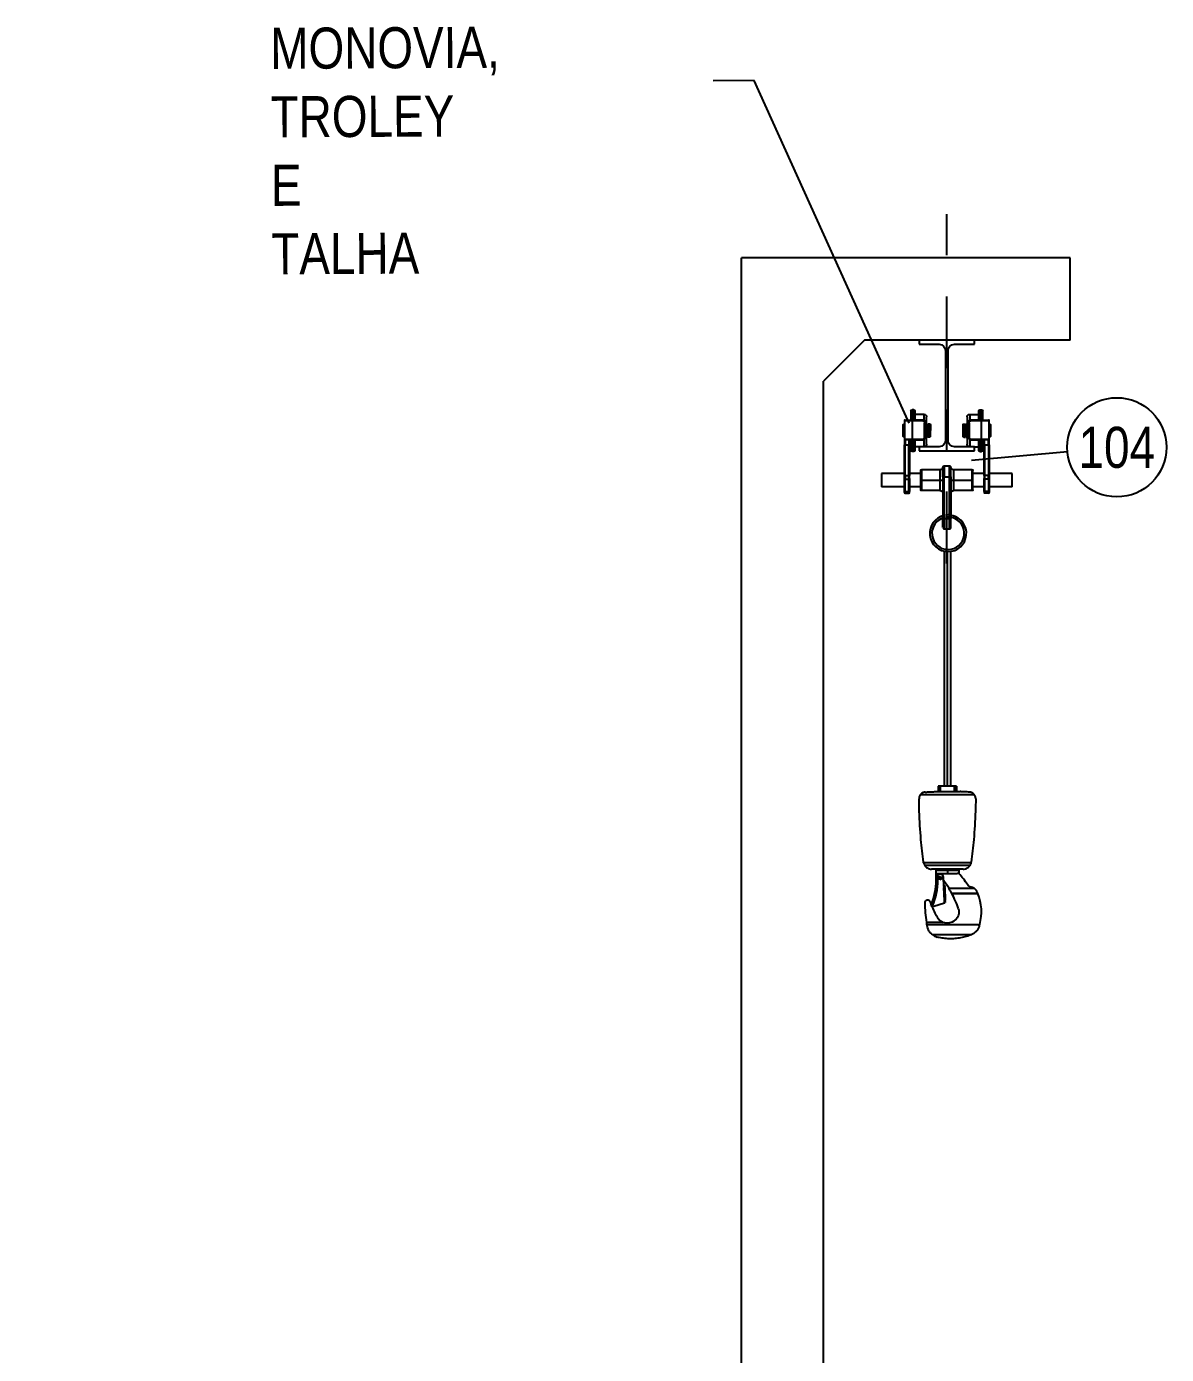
# Model space of a CAD drawing. Header units: feet. Extents: x 0 to 285115, y 0 to 9111421.
# Drawn here: x 285094.278 to 285097.052, y 9111361.059 to 9111364.291 of the extents above; entities that cross this region are included whole.
import ezdxf
from ezdxf import colors
from ezdxf.entities.mleader import LeaderData, LeaderLine
from ezdxf.enums import TextEntityAlignment as Align
from ezdxf.math import Vec2, Vec3

# ---------------------------------------------------------------- set-up
doc = ezdxf.new("R2010")
doc.units = ezdxf.units.FT
doc.header["$MEASUREMENT"] = 0
doc.linetypes.add('DASHDOT', pattern=[1, 0.5, -0.25, 0, -0.25])
for name, color, linetype in [('EIXO', 1, 'DASHDOT'), ('H-SA-TEXTO', 2, 'CONTINUOUS'), ('INDIC', 2, 'CONTINUOUS'), ('Left View-EGC-Monovias', 1, 'CONTINUOUS'), ('Left View-H-SA-EQUIP', 1, 'CONTINUOUS')]:
    doc.layers.add(name, color=color, linetype=linetype)
doc.styles.add('EGC_Arial_2.0mm', font='arial.ttf', dxfattribs={"width": 0.8, "height": 2})

# ---------------------------------------------------------------- blocks, each defined once
blk = doc.blocks.new('_None')
blk = doc.blocks.new('*U1245')
at = {"layer": 'Left View-EGC-Monovias', "color": 0, "linetype": 'ByBlock', "lineweight": -2}
for p, q in [((0, 66530.8, 864900), (0, 66665.8, 864900)), ((0, 66665.8, 864900), (0, 66665.8, 864889.8)), ((0, 66665.8, 864889.8), (0, 66616.6, 864889.8)), ((0, 66616.6, 864640.2), (0, 66665.8, 864640.2)), ((0, 66665.8, 864640.2), (0, 66665.8, 864630)), ((0, 66665.8, 864630), (0, 66530.8, 864630)), ((0, 66601.6, 864874.8), (0, 66601.6, 864655.2)), ((0, 66595, 864655.2), (0, 66595, 864874.8)), ((0, 66580, 864889.8), (0, 66530.8, 864889.8)), ((0, 66530.8, 864640.2), (0, 66580, 864640.2)), ((0, 66530.8, 864889.8), (0, 66530.8, 864900)), ((0, 66530.8, 864630), (0, 66530.8, 864640.2))]:
    blk.add_line(p, q, dxfattribs=at)
at = {"layer": 'Left View-EGC-Monovias', "color": 0, "linetype": 'ByBlock', "lineweight": -2, "extrusion": (1, 0, 0)}
for centre, start, end in [((66616.6, 864874.8), 90, 180), ((66616.6, 864655.2), 180, 270), ((66580, 864874.8), 0, 90), ((66580, 864655.2), 270, 0)]:
    blk.add_arc(centre, 15, start, end, dxfattribs=at)

msp = doc.modelspace()

# ---------------------------------------------------------------- linework, layer by layer
at = {"layer": 'EIXO', "ltscale": 0.35}
msp.add_line((285096.5176, 9111362.9845), (285096.5176, 9111363.8381), dxfattribs=at)
at = {"layer": 'INDIC', "color": 1, "linetype": 'Continuous'}
msp.add_line((285096.811, 9111363.2563), (285096.5775, 9111363.2354), dxfattribs=at)
msp.add_circle((285096.9313, 9111363.2671), 0.1207, dxfattribs=at)
at = {"layer": 'Left View-EGC-Monovias', "extrusion": (2.44929e-16, 1, 0)}
for p, q in [((285096.4303, 9111363.3561), (285096.4303, 9111363.3333)), ((285096.4329, 9111363.3587), (285096.4329, 9111363.3333)), ((285096.4373, 9111363.3587), (285096.4329, 9111363.3587)), ((285096.4373, 9111363.3333), (285096.4373, 9111363.3587)), ((285096.4398, 9111363.3561), (285096.4398, 9111363.3333)), ((285096.4621, 9111363.3474), (285096.4398, 9111363.3474)), ((285096.4621, 9111363.3324), (285096.4621, 9111363.3474)), ((285096.5732, 9111363.3474), (285096.5732, 9111363.3324)), ((285096.5732, 9111363.3474), (285096.5954, 9111363.3474)), ((285096.5954, 9111363.3333), (285096.5954, 9111363.3561)), ((285096.598, 9111363.3587), (285096.598, 9111363.3333)), ((285096.598, 9111363.3587), (285096.6024, 9111363.3587)), ((285096.6024, 9111363.3333), (285096.6024, 9111363.3587)), ((285096.6049, 9111363.3333), (285096.6049, 9111363.3561)), ((285096.4113, 9111363.3079), (285096.4113, 9111363.3212)), ((285096.4128, 9111363.3236), (285096.4128, 9111363.3079)), ((285096.4335, 9111363.3317), (285096.4144, 9111363.3317)), ((285096.4144, 9111363.3317), (285096.4144, 9111363.2872)), ((285096.416, 9111363.3333), (285096.4335, 9111363.3333)), ((285096.4589, 9111363.3333), (285096.4335, 9111363.3333)), ((285096.4335, 9111363.3333), (285096.4335, 9111363.3317)), ((285096.4589, 9111363.3317), (285096.4335, 9111363.3317)), ((285096.4335, 9111363.3317), (285096.4335, 9111363.2872)), ((285096.4589, 9111363.3317), (285096.4589, 9111363.3333)), ((285096.4652, 9111363.3269), (285096.4636, 9111363.3269)), ((285096.4636, 9111363.292), (285096.4636, 9111363.3269)), ((285096.4652, 9111363.3269), (285096.4652, 9111363.292)), ((285096.4684, 9111363.3079), (285096.4684, 9111363.341)), ((285096.4703, 9111363.3237), (285096.4684, 9111363.3237)), ((285096.4703, 9111363.3079), (285096.4703, 9111363.3237)), ((285096.4703, 9111363.3222), (285096.4723, 9111363.3222)), ((285096.4723, 9111363.3237), (285096.4723, 9111363.3079)), ((285096.4763, 9111363.3237), (285096.4723, 9111363.3237)), ((285096.4763, 9111363.3079), (285096.4763, 9111363.3237)), ((285096.4779, 9111363.3222), (285096.4779, 9111363.3079)), ((285096.5573, 9111363.3079), (285096.5573, 9111363.3222)), ((285096.5589, 9111363.3237), (285096.5589, 9111363.3079)), ((285096.5589, 9111363.3237), (285096.5629, 9111363.3237)), ((285096.5629, 9111363.3079), (285096.5629, 9111363.3237)), ((285096.5649, 9111363.3222), (285096.5629, 9111363.3222)), ((285096.5649, 9111363.3237), (285096.5649, 9111363.3079)), ((285096.5649, 9111363.3237), (285096.5668, 9111363.3237)), ((285096.5668, 9111363.341), (285096.5668, 9111363.3079)), ((285096.5716, 9111363.3269), (285096.57, 9111363.3269)), ((285096.57, 9111363.292), (285096.57, 9111363.3269)), ((285096.5716, 9111363.3269), (285096.5716, 9111363.292)), ((285096.5764, 9111363.3333), (285096.5764, 9111363.3317)), ((285096.6018, 9111363.3333), (285096.5764, 9111363.3333)), ((285096.6018, 9111363.3317), (285096.5764, 9111363.3317)), ((285096.6018, 9111363.3333), (285096.6192, 9111363.3333)), ((285096.6018, 9111363.3317), (285096.6018, 9111363.3333)), ((285096.6208, 9111363.3317), (285096.6018, 9111363.3317)), ((285096.6018, 9111363.2872), (285096.6018, 9111363.3317)), ((285096.6208, 9111363.2872), (285096.6208, 9111363.3317)), ((285096.6224, 9111363.3079), (285096.6224, 9111363.3236)), ((285096.624, 9111363.3212), (285096.624, 9111363.3079)), ((285096.4113, 9111363.2945), (285096.4113, 9111363.3079)), ((285096.4128, 9111363.3079), (285096.4113, 9111363.3079)), ((285096.4128, 9111363.3079), (285096.4128, 9111363.2922)), ((285096.4144, 9111363.3079), (285096.4128, 9111363.3079)), ((285096.4144, 9111363.2872), (285096.4335, 9111363.2872)), ((285096.4144, 9111363.2872), (285096.4144, 9111363.2729)), ((285096.4335, 9111363.2856), (285096.416, 9111363.2856)), ((285096.416, 9111363.2856), (285096.416, 9111363.2729)), ((285096.4255, 9111363.2856), (285096.4255, 9111363.2729)), ((285096.4271, 9111363.2856), (285096.4271, 9111363.2729)), ((285096.4303, 9111363.2856), (285096.4303, 9111363.2596)), ((285096.4329, 9111363.2856), (285096.4329, 9111363.2571)), ((285096.4335, 9111363.2872), (285096.4589, 9111363.2872)), ((285096.4335, 9111363.2872), (285096.4335, 9111363.2856)), ((285096.4335, 9111363.2856), (285096.4589, 9111363.2856)), ((285096.4373, 9111363.2571), (285096.4373, 9111363.2856)), ((285096.4398, 9111363.2856), (285096.4398, 9111363.2596)), ((285096.4589, 9111363.2856), (285096.4589, 9111363.2872)), ((285096.4621, 9111363.2684), (285096.4621, 9111363.2865)), ((285096.4636, 9111363.292), (285096.4652, 9111363.292)), ((285096.4652, 9111363.3079), (285096.4684, 9111363.3079)), ((285096.4703, 9111363.3079), (285096.4684, 9111363.3079)), ((285096.4684, 9111363.2747), (285096.4684, 9111363.3079)), ((285096.4703, 9111363.292), (285096.4684, 9111363.292)), ((285096.4703, 9111363.292), (285096.4703, 9111363.3079)), ((285096.4703, 9111363.3079), (285096.4723, 9111363.3079)), ((285096.4703, 9111363.2936), (285096.4723, 9111363.2936)), ((285096.4723, 9111363.3079), (285096.4723, 9111363.292)), ((285096.4763, 9111363.3079), (285096.4723, 9111363.3079)), ((285096.4763, 9111363.292), (285096.4723, 9111363.292)), ((285096.4763, 9111363.3079), (285096.4779, 9111363.3079)), ((285096.4763, 9111363.292), (285096.4763, 9111363.3079)), ((285096.4779, 9111363.2936), (285096.4779, 9111363.3079)), ((285096.5573, 9111363.2936), (285096.5573, 9111363.3079)), ((285096.5589, 9111363.3079), (285096.5573, 9111363.3079)), ((285096.5589, 9111363.3079), (285096.5589, 9111363.292)), ((285096.5629, 9111363.3079), (285096.5589, 9111363.3079)), ((285096.5589, 9111363.292), (285096.5629, 9111363.292)), ((285096.5629, 9111363.292), (285096.5629, 9111363.3079)), ((285096.5629, 9111363.3079), (285096.5649, 9111363.3079)), ((285096.5649, 9111363.2936), (285096.5629, 9111363.2936)), ((285096.5649, 9111363.3079), (285096.5649, 9111363.292)), ((285096.5668, 9111363.3079), (285096.5649, 9111363.3079)), ((285096.5649, 9111363.292), (285096.5668, 9111363.292)), ((285096.5668, 9111363.3079), (285096.57, 9111363.3079)), ((285096.5668, 9111363.3079), (285096.5668, 9111363.2747)), ((285096.57, 9111363.292), (285096.5716, 9111363.292)), ((285096.5732, 9111363.2865), (285096.5732, 9111363.2684)), ((285096.5764, 9111363.2872), (285096.5764, 9111363.2856)), ((285096.5764, 9111363.2872), (285096.6018, 9111363.2872)), ((285096.5764, 9111363.2856), (285096.6018, 9111363.2856)), ((285096.5954, 9111363.2596), (285096.5954, 9111363.2856)), ((285096.598, 9111363.2856), (285096.598, 9111363.2571)), ((285096.6018, 9111363.2872), (285096.6208, 9111363.2872)), ((285096.6018, 9111363.2856), (285096.6018, 9111363.2872)), ((285096.6192, 9111363.2856), (285096.6018, 9111363.2856)), ((285096.6024, 9111363.2571), (285096.6024, 9111363.2856)), ((285096.6049, 9111363.2596), (285096.6049, 9111363.2856)), ((285096.6081, 9111363.2729), (285096.6081, 9111363.2856)), ((285096.6097, 9111363.2729), (285096.6097, 9111363.2856)), ((285096.6192, 9111363.2729), (285096.6192, 9111363.2856)), ((285096.6224, 9111363.3079), (285096.6208, 9111363.3079)), ((285096.6208, 9111363.2729), (285096.6208, 9111363.2872)), ((285096.624, 9111363.3079), (285096.6224, 9111363.3079)), ((285096.6224, 9111363.2922), (285096.6224, 9111363.3079)), ((285096.624, 9111363.3079), (285096.624, 9111363.2945)), ((285096.4144, 9111363.1988), (285096.4144, 9111363.2729)), ((285096.416, 9111363.2729), (285096.4144, 9111363.2729)), ((285096.416, 9111363.1988), (285096.416, 9111363.2729)), ((285096.416, 9111363.2729), (285096.4255, 9111363.2729)), ((285096.4255, 9111363.1988), (285096.4255, 9111363.2729)), ((285096.4271, 9111363.2729), (285096.4255, 9111363.2729)), ((285096.4271, 9111363.2729), (285096.4271, 9111363.1988)), ((285096.4373, 9111363.2571), (285096.4329, 9111363.2571)), ((285096.4501, 9111363.2684), (285096.4398, 9111363.2684)), ((285096.5851, 9111363.2684), (285096.5954, 9111363.2684)), ((285096.598, 9111363.2571), (285096.6024, 9111363.2571)), ((285096.6097, 9111363.2729), (285096.6081, 9111363.2729)), ((285096.6081, 9111363.1988), (285096.6081, 9111363.2729)), ((285096.6097, 9111363.2729), (285096.6097, 9111363.1988)), ((285096.6097, 9111363.2729), (285096.6192, 9111363.2729)), ((285096.6208, 9111363.2729), (285096.6192, 9111363.2729)), ((285096.6192, 9111363.2729), (285096.6192, 9111363.1988)), ((285096.6208, 9111363.2729), (285096.6208, 9111363.1988)), ((285096.4557, 9111363.2126), (285096.4557, 9111363.1872)), ((285096.5017, 9111363.2126), (285096.4557, 9111363.2126)), ((285096.5017, 9111363.1872), (285096.5017, 9111363.2126)), ((285096.5081, 9111363.1956), (285096.5081, 9111363.2178)), ((285096.5113, 9111363.221), (285096.5113, 9111363.1956)), ((285096.524, 9111363.221), (285096.5113, 9111363.221)), ((285096.524, 9111363.1956), (285096.524, 9111363.221)), ((285096.5271, 9111363.1956), (285096.5271, 9111363.2178)), ((285096.5335, 9111363.2126), (285096.5335, 9111363.1872)), ((285096.5795, 9111363.2126), (285096.5335, 9111363.2126)), ((285096.5795, 9111363.1872), (285096.5795, 9111363.2126)), ((285096.3589, 9111363.2031), (285096.3589, 9111363.1713)), ((285096.4144, 9111363.2031), (285096.3589, 9111363.2031)), ((285096.4144, 9111363.191), (285096.4144, 9111363.1988)), ((285096.4144, 9111363.1988), (285096.416, 9111363.1988)), ((285096.4144, 9111363.1603), (285096.4144, 9111363.191)), ((285096.416, 9111363.1988), (285096.416, 9111363.1899)), ((285096.416, 9111363.1988), (285096.4255, 9111363.1988)), ((285096.416, 9111363.1592), (285096.416, 9111363.1899)), ((285096.416, 9111363.1899), (285096.4255, 9111363.1899)), ((285096.4255, 9111363.1899), (285096.4255, 9111363.1988)), ((285096.4255, 9111363.1988), (285096.4271, 9111363.1988)), ((285096.4255, 9111363.1592), (285096.4255, 9111363.1899)), ((285096.4541, 9111363.2031), (285096.4271, 9111363.2031)), ((285096.4271, 9111363.191), (285096.4271, 9111363.1988)), ((285096.4271, 9111363.191), (285096.4271, 9111363.1603)), ((285096.4541, 9111363.1872), (285096.4541, 9111363.211)), ((285096.4541, 9111363.1872), (285096.4557, 9111363.1872)), ((285096.4541, 9111363.1634), (285096.4541, 9111363.1872)), ((285096.4557, 9111363.1872), (285096.5017, 9111363.1872)), ((285096.4557, 9111363.1872), (285096.4557, 9111363.1618)), ((285096.5017, 9111363.1872), (285096.5081, 9111363.1872)), ((285096.5017, 9111363.1618), (285096.5017, 9111363.1872)), ((285096.5081, 9111363.1956), (285096.5081, 9111363.094)), ((285096.5113, 9111363.1956), (285096.5081, 9111363.1956)), ((285096.5113, 9111363.094), (285096.5113, 9111363.1956)), ((285096.5113, 9111363.1956), (285096.524, 9111363.1956)), ((285096.524, 9111363.094), (285096.524, 9111363.1956)), ((285096.5271, 9111363.1956), (285096.524, 9111363.1956)), ((285096.5271, 9111363.1956), (285096.5271, 9111363.094)), ((285096.5271, 9111363.1872), (285096.5335, 9111363.1872)), ((285096.5335, 9111363.1872), (285096.5335, 9111363.1618)), ((285096.5335, 9111363.1872), (285096.5795, 9111363.1872)), ((285096.5795, 9111363.1618), (285096.5795, 9111363.1872)), ((285096.5795, 9111363.1872), (285096.5811, 9111363.1872)), ((285096.5811, 9111363.1872), (285096.5811, 9111363.211)), ((285096.6081, 9111363.2031), (285096.5811, 9111363.2031)), ((285096.5811, 9111363.1634), (285096.5811, 9111363.1872)), ((285096.6081, 9111363.1988), (285096.6097, 9111363.1988)), ((285096.6081, 9111363.1988), (285096.6081, 9111363.191)), ((285096.6081, 9111363.1603), (285096.6081, 9111363.191)), ((285096.6097, 9111363.1988), (285096.6097, 9111363.1899)), ((285096.6192, 9111363.1988), (285096.6097, 9111363.1988)), ((285096.6097, 9111363.1899), (285096.6097, 9111363.1592)), ((285096.6192, 9111363.1899), (285096.6097, 9111363.1899)), ((285096.6192, 9111363.1988), (285096.6208, 9111363.1988)), ((285096.6192, 9111363.1899), (285096.6192, 9111363.1988)), ((285096.6192, 9111363.1899), (285096.6192, 9111363.1592)), ((285096.6764, 9111363.2031), (285096.6208, 9111363.2031)), ((285096.6208, 9111363.1988), (285096.6208, 9111363.191)), ((285096.6208, 9111363.191), (285096.6208, 9111363.1603)), ((285096.6764, 9111363.1713), (285096.6764, 9111363.2031)), ((285096.4144, 9111363.1713), (285096.3589, 9111363.1713)), ((285096.4144, 9111363.1571), (285096.4144, 9111363.1603)), ((285096.416, 9111363.1592), (285096.416, 9111363.1555)), ((285096.416, 9111363.1592), (285096.4255, 9111363.1592)), ((285096.416, 9111363.1555), (285096.4255, 9111363.1555)), ((285096.4255, 9111363.1555), (285096.4255, 9111363.1592)), ((285096.4541, 9111363.1713), (285096.4271, 9111363.1713)), ((285096.4271, 9111363.1571), (285096.4271, 9111363.1603)), ((285096.5017, 9111363.1618), (285096.4557, 9111363.1618)), ((285096.5795, 9111363.1618), (285096.5335, 9111363.1618)), ((285096.6081, 9111363.1713), (285096.5811, 9111363.1713)), ((285096.6081, 9111363.1603), (285096.6081, 9111363.1571)), ((285096.6097, 9111363.1592), (285096.6097, 9111363.1555)), ((285096.6192, 9111363.1592), (285096.6097, 9111363.1592)), ((285096.6192, 9111363.1555), (285096.6097, 9111363.1555)), ((285096.6192, 9111363.1555), (285096.6192, 9111363.1592)), ((285096.6764, 9111363.1713), (285096.6208, 9111363.1713)), ((285096.6208, 9111363.1603), (285096.6208, 9111363.1571)), ((285096.5081, 9111363.094), (285096.5113, 9111363.094)), ((285096.5081, 9111363.0718), (285096.5081, 9111363.094)), ((285096.5113, 9111363.094), (285096.5113, 9111363.0686)), ((285096.5113, 9111363.094), (285096.524, 9111363.094)), ((285096.524, 9111363.0686), (285096.524, 9111363.094)), ((285096.524, 9111363.094), (285096.5271, 9111363.094)), ((285096.5271, 9111363.0717), (285096.5271, 9111363.094)), ((285096.5113, 9111363.0686), (285096.524, 9111363.0686)), ((285096.5114, 9111363.0142), (285096.5114, 9111362.4427)), ((285096.5189, 9111362.4427), (285096.5189, 9111363.0133)), ((285096.5264, 9111363.0136), (285096.5264, 9111362.4427)), ((285096.4985, 9111362.4427), (285096.4964, 9111362.4427)), ((285096.4964, 9111362.4427), (285096.4964, 9111362.4291)), ((285096.4985, 9111362.4291), (285096.4985, 9111362.4427)), ((285096.502, 9111362.4427), (285096.4985, 9111362.4427)), ((285096.502, 9111362.4291), (285096.502, 9111362.4427)), ((285096.5359, 9111362.4427), (285096.502, 9111362.4427)), ((285096.5359, 9111362.4291), (285096.5359, 9111362.4427)), ((285096.5393, 9111362.4427), (285096.5359, 9111362.4427)), ((285096.5393, 9111362.4291), (285096.5393, 9111362.4427)), ((285096.5414, 9111362.4427), (285096.5393, 9111362.4427)), ((285096.5414, 9111362.4427), (285096.5414, 9111362.4291)), ((285096.5848, 9111362.4213), (285096.453, 9111362.4213)), ((285096.4879, 9111362.4291), (285096.55, 9111362.4291)), ((285096.5769, 9111362.2562), (285096.461, 9111362.2562)), ((285096.574, 9111362.2493), (285096.4639, 9111362.2493)), ((285096.5573, 9111362.2403), (285096.4805, 9111362.2403)), ((285096.4932, 9111362.2403), (285096.4909, 9111362.238)), ((285096.4909, 9111362.238), (285096.5189, 9111362.238)), ((285096.4909, 9111362.238), (285096.4909, 9111362.23)), ((285096.4909, 9111362.23), (285096.4909, 9111362.219)), ((285096.4924, 9111362.23), (285096.4909, 9111362.23)), ((285096.4917, 9111362.2135), (285096.4957, 9111362.2135)), ((285096.4924, 9111362.23), (285096.5189, 9111362.23)), ((285096.4961, 9111362.2267), (285096.4952, 9111362.2261)), ((285096.5009, 9111362.23), (285096.5009, 9111362.228)), ((285096.5009, 9111362.2147), (285096.5009, 9111362.2234)), ((285096.5106, 9111362.1998), (285096.5099, 9111362.2193)), ((285096.5189, 9111362.2403), (285096.5189, 9111362.238)), ((285096.5189, 9111362.238), (285096.5189, 9111362.23)), ((285096.5189, 9111362.238), (285096.5469, 9111362.238)), ((285096.5189, 9111362.23), (285096.5426, 9111362.23)), ((285096.5469, 9111362.23), (285096.5426, 9111362.23)), ((285096.5446, 9111362.2403), (285096.5469, 9111362.238)), ((285096.5469, 9111362.238), (285096.5469, 9111362.23)), ((285096.5103, 9111362.209), (285096.5129, 9111362.209)), ((285096.5106, 9111362.2004), (285096.5126, 9111362.2004)), ((285096.5106, 9111362.1985), (285096.5106, 9111362.1998)), ((285096.5106, 9111362.1998), (285096.5106, 9111362.1998)), ((285096.5126, 9111362.1986), (285096.5106, 9111362.1985)), ((285096.5106, 9111362.1985), (285096.5107, 9111362.1956)), ((285096.5107, 9111362.1956), (285096.5127, 9111362.1957)), ((285096.5118, 9111362.1641), (285096.5107, 9111362.1956)), ((285096.5126, 9111362.2004), (285096.5126, 9111362.1986)), ((285096.5127, 9111362.1957), (285096.5126, 9111362.1986)), ((285096.5127, 9111362.1957), (285096.5138, 9111362.1642)), ((285096.5227, 9111362.1939), (285096.5836, 9111362.1939)), ((285096.5297, 9111362.1816), (285096.5931, 9111362.1816)), ((285096.5933, 9111362.181), (285096.5299, 9111362.181)), ((285096.4806, 9111362.1517), (285096.4806, 9111362.1518)), ((285096.481, 9111362.1515), (285096.4806, 9111362.1517)), ((285096.4826, 9111362.1513), (285096.4862, 9111362.1505)), ((285096.4862, 9111362.1505), (285096.512, 9111362.1584)), ((285096.5118, 9111362.1641), (285096.5138, 9111362.1642)), ((285096.5119, 9111362.1612), (285096.5118, 9111362.1641)), ((285096.5119, 9111362.1612), (285096.5139, 9111362.1613)), ((285096.512, 9111362.1599), (285096.5119, 9111362.1612)), ((285096.512, 9111362.1599), (285096.512, 9111362.1599)), ((285096.512, 9111362.1599), (285096.512, 9111362.1584)), ((285096.514, 9111362.1594), (285096.512, 9111362.1594)), ((285096.5139, 9111362.1613), (285096.5138, 9111362.1642)), ((285096.5139, 9111362.1613), (285096.514, 9111362.1594)), ((285096.5087, 9111362.1109), (285096.4681, 9111362.1109)), ((285096.469, 9111362.106), (285096.5977, 9111362.106)), ((285096.5758, 9111362.0802), (285096.4835, 9111362.0802))]:
    msp.add_line(p, q, dxfattribs=at)
at = {"layer": 'Left View-EGC-Monovias', "extrusion": (2.22045e-16, -4.81482e-32, -1)}
for centre, radius, start, end in [((-285096.4329, 9111363.3561), 0.00254, 0, 90), ((-285096.4373, 9111363.3561), 0.00254, 90, 180), ((-285096.4621, 9111363.341), 0.00635, 90, 180), ((-285096.5732, 9111363.341), 0.00635, 0, 90), ((-285096.598, 9111363.3561), 0.00254, 0, 90), ((-285096.6024, 9111363.3561), 0.00254, 90, 180), ((-285096.4138, 9111363.3212), 0.00254, 0, 67.9757), ((-285096.4119, 9111363.3259), 0.00254, 180, 247.9757), ((-285096.4589, 9111363.3269), 0.00476, 90, 180), ((-285096.4763, 9111363.3222), 0.00159, 90, 180), ((-285096.5589, 9111363.3222), 0.00159, 0, 90), ((-285096.5764, 9111363.3269), 0.00476, 0, 90), ((-285096.6234, 9111363.3259), 0.00254, 292.0243, 0), ((-285096.6214, 9111363.3212), 0.00254, 112.0243, 180), ((-285096.4138, 9111363.2945), 0.00254, 292.0243, 0), ((-285096.4119, 9111363.2898), 0.00254, 112.0243, 180), ((-285096.4763, 9111363.2936), 0.00159, 180, 270), ((-285096.5589, 9111363.2936), 0.00159, 270, 0), ((-285096.6234, 9111363.2898), 0.00254, 0, 67.9757), ((-285096.6214, 9111363.2945), 0.00254, 180, 247.9757), ((-285096.4329, 9111363.2596), 0.00254, 270, 0), ((-285096.4373, 9111363.2596), 0.00254, 180, 270), ((-285096.4621, 9111363.2747), 0.00635, 180, 270), ((-285096.5732, 9111363.2747), 0.00635, 270, 0), ((-285096.598, 9111363.2596), 0.00254, 270, 0), ((-285096.6024, 9111363.2596), 0.00254, 180, 270), ((-285096.4557, 9111363.211), 0.00159, 0, 90), ((-285096.5017, 9111363.219), 0.00635, 187.1902, 270), ((-285096.5335, 9111363.219), 0.00635, 270, 352.8097), ((-285096.5795, 9111363.211), 0.00159, 90, 180), ((-285096.4557, 9111363.1634), 0.00159, 270, 0), ((-285096.5017, 9111363.1555), 0.00635, 90, 168.4631), ((-285096.5335, 9111363.1555), 0.00635, 11.5369, 90), ((-285096.5795, 9111363.1634), 0.00159, 180, 270), ((-285096.2888, 9111362.0537), 0.2727, 144.2504, 149.0485), ((-285096.5806, 9111362.2115), 0.0152, 283.5358, 325.7355), ((-285096.7657, 9111362.2695), 0.3081, 338.126, 339.2969), ((-285096.7657, 9111362.2695), 0.3081, 331.6618, 337.4819), ((-285096.5189, 9111362.1371), 0.0281, 166.3139, 291.3386)]:
    msp.add_arc(centre, radius, start, end, dxfattribs=at)
at = {"layer": 'Left View-EGC-Monovias'}
for centre, radius, start, end in [((285096.416, 9111363.3317), 0.00159, 90, 180), ((285096.4589, 9111363.3269), 0.00635, 0, 90), ((285096.5764, 9111363.3269), 0.00635, 90, 180), ((285096.6192, 9111363.3317), 0.00159, 0, 90), ((285096.416, 9111363.2872), 0.00159, 180, 270), ((285096.4589, 9111363.292), 0.00476, 270, 0), ((285096.4589, 9111363.292), 0.00635, 270, 0), ((285096.5764, 9111363.292), 0.00635, 180, 270), ((285096.5764, 9111363.292), 0.00476, 180, 270), ((285096.6192, 9111363.2872), 0.00159, 270, 0), ((285096.5113, 9111363.2178), 0.00318, 90, 180), ((285096.524, 9111363.2178), 0.00318, 0, 90), ((285096.416, 9111363.1571), 0.00159, 180, 270), ((285096.4255, 9111363.1571), 0.00159, 270, 0), ((285096.6097, 9111363.1571), 0.00159, 180, 270), ((285096.6192, 9111363.1571), 0.00159, 270, 0), ((285096.5207, 9111363.0579), 0.0446, 102.3254, 77.6746), ((285096.5207, 9111363.0579), 0.0394, 103.9951, 76.0049), ((285096.5207, 9111363.0579), 0.0446, 81.8185, 98.1815), ((285096.5207, 9111363.0579), 0.0394, 80.7219, 99.2781), ((285096.5113, 9111363.0717), 0.00317, 182.5702, 270), ((285096.524, 9111363.0717), 0.00317, 270, 0), ((285096.3417, 9111362.2135), 0.15, 336.9464, 0), ((285096.3417, 9111362.2135), 0.154, 336.1919, 0), ((285096.5009, 9111362.219), 0.01, 180, 202.5889), ((285096.3417, 9111362.2135), 0.15, 0, 3.8965), ((285096.3417, 9111362.2135), 0.154, 0, 4.6883), ((285096.5009, 9111362.219), 0.009, 1.9995, 121.9966), ((285096.5009, 9111362.219), 0.00436, 90, 270), ((285096.5009, 9111362.219), 0.00436, 270, 90), ((285096.343, 9111362.0497), 0.2722, 34.2645, 41.4904), ((285096.2888, 9111362.0537), 0.2727, 19.2855, 27.8453), ((285096.5718, 9111362.1753), 0.022, 57.6386, 76.4641), ((285096.4849, 9111362.137), 0.117, 22.0903, 22.3676), ((285096.4849, 9111362.137), 0.117, 344.6348, 22.0903), ((285096.4709, 9111362.158), 0.007, 21.5256, 180.0141), ((285096.734, 9111362.158), 0.2701, 180.0022, 190.0483), ((285096.3417, 9111362.2135), 0.15, 335.9001, 336.9464), ((285096.5189, 9111362.1371), 0.0281, 209.4566, 248.6614)]:
    msp.add_arc(centre, radius, start, end, dxfattribs=at)
for centre, major_axis, ratio, start_param, end_param in [((285096.416, 9111363.191), (0.00159, 0), 0.707107, 3.141593, 4.712389), ((285096.4255, 9111363.191), (0.00159, 0), 0.707107, 4.712389, 6.283185), ((285096.6097, 9111363.191), (0.00159, 0), 0.707107, 3.141593, 4.712389), ((285096.6192, 9111363.191), (0.00159, 0), 0.707107, 4.712389, 6.283185), ((285096.4663, 9111362.4119), (-0.0163, -0.0001), 0.989603, -0.00392, 0.003924), ((285096.7343, 9111362.158), (0.2704, 0), 0.999366, 3.316859, 3.335257), ((285096.5264, 9111362.2059), (-0.1233, 0.0556), 0.995933, 2.366778, 2.373463)]:
    msp.add_ellipse(centre, major_axis=major_axis, ratio=ratio, start_param=start_param, end_param=end_param, dxfattribs=at)
at = {"layer": 'Left View-EGC-Monovias', "extrusion": (2.22045e-16, -5.43852e-32, -1)}
for centre, start_param, end_param in [((285096.416, 9111363.1603), 4.712389, 6.283185), ((285096.4255, 9111363.1603), 3.141593, 4.712389), ((285096.6097, 9111363.1603), 4.712389, 6.283185), ((285096.6192, 9111363.1603), 3.141593, 4.712389)]:
    msp.add_ellipse(centre, major_axis=(-0.00159, 0), ratio=0.707107, start_param=start_param, end_param=end_param, dxfattribs=at)
at = {"layer": 'Left View-EGC-Monovias', "extrusion": (2.22045e-16, -3.69779e-32, -1)}
msp.add_ellipse((285096.4805, 9111362.2603), major_axis=(-0.0041, 0.0196), ratio=0.999878, start_param=4.712146, end_param=4.788674, dxfattribs=at)
at = {"layer": 'Left View-EGC-Monovias', "extrusion": (2.22045e-16, -5.54668e-32, -1)}
msp.add_ellipse((285096.5573, 9111362.2603), major_axis=(0.0041, 0.0196), ratio=0.999878, start_param=1.494511, end_param=1.57104, dxfattribs=at)
at = {"layer": 'Left View-EGC-Monovias'}
for points, knots in [([(285096.508, 9111363.2182), (285096.5081, 9111363.2185), (285096.5082, 9111363.2189), (285096.5085, 9111363.2195), (285096.5087, 9111363.2198), (285096.5092, 9111363.2203), (285096.5095, 9111363.2205), (285096.5101, 9111363.2208), (285096.5104, 9111363.2209), (285096.5109, 9111363.2209), (285096.5111, 9111363.221), (285096.5112, 9111363.221)], [0, 0, 0, 0, 1.029012, 1.029012, 2.061167, 2.061167, 3.093208, 3.093208, 4.125254, 4.125254, 4.570112, 4.570112, 4.570112, 4.570112]), ([(285096.508, 9111363.2182), (285096.508, 9111363.2182), (285096.5081, 9111363.2182), (285096.5081, 9111363.2181), (285096.5081, 9111363.2181), (285096.5081, 9111363.2181), (285096.5081, 9111363.2181), (285096.5081, 9111363.218), (285096.5081, 9111363.218), (285096.5081, 9111363.2179), (285096.5081, 9111363.2179), (285096.5081, 9111363.2178), (285096.5081, 9111363.2178)], [0.5, 0.5, 0.5, 0.5, 0.625, 0.625, 0.625, 0.75, 0.75, 0.75, 0.875, 0.875, 0.875, 1, 1, 1, 1]), ([(285096.5113, 9111363.221), (285096.5113, 9111363.221), (285096.5113, 9111363.221), (285096.5113, 9111363.221), (285096.5113, 9111363.221), (285096.5112, 9111363.221), (285096.5112, 9111363.221), (285096.5112, 9111363.221), (285096.5112, 9111363.221), (285096.5112, 9111363.221), (285096.5112, 9111363.221), (285096.5112, 9111363.221), (285096.5112, 9111363.221)], [0, 0, 0, 0, 0.002154782, 0.002154782, 0.002154782, 0.004309565, 0.004309565, 0.004309565, 0.006464347, 0.006464347, 0.006464347, 0.00861913, 0.00861913, 0.00861913, 0.00861913]), ([(285096.524, 9111363.221), (285096.524, 9111363.221), (285096.524, 9111363.221), (285096.524, 9111363.221), (285096.524, 9111363.221), (285096.524, 9111363.221), (285096.524, 9111363.221), (285096.524, 9111363.221), (285096.524, 9111363.221), (285096.524, 9111363.221), (285096.524, 9111363.221), (285096.524, 9111363.221), (285096.524, 9111363.221)], [0.008619129, 0.008619129, 0.008619129, 0.008619129, 0.010773912, 0.010773912, 0.010773912, 0.012928694, 0.012928694, 0.012928694, 0.015083476, 0.015083476, 0.015083476, 0.017238259, 0.017238259, 0.017238259, 0.017238259]), ([(285096.524, 9111363.221), (285096.5243, 9111363.221), (285096.5245, 9111363.2209), (285096.5251, 9111363.2208), (285096.5254, 9111363.2207), (285096.5265, 9111363.22), (285096.5271, 9111363.2191), (285096.5272, 9111363.2182)], [0, 0, 0, 0, 0.707425, 0.707425, 1.719874, 1.719874, 4.486988, 4.486988, 4.486988, 4.486988]), ([(285096.5271, 9111363.2178), (285096.5271, 9111363.2178), (285096.5272, 9111363.2179), (285096.5272, 9111363.2179), (285096.5272, 9111363.218), (285096.5272, 9111363.218), (285096.5272, 9111363.2181), (285096.5272, 9111363.2181), (285096.5272, 9111363.2181), (285096.5272, 9111363.2181), (285096.5272, 9111363.2182), (285096.5272, 9111363.2182), (285096.5272, 9111363.2182)], [0, 0, 0, 0, 0.125, 0.125, 0.125, 0.25, 0.25, 0.25, 0.375, 0.375, 0.375, 0.5, 0.5, 0.5, 0.5]), ([(285096.5081, 9111363.156), (285096.5081, 9111363.1561), (285096.5081, 9111363.1562), (285096.5081, 9111363.1563), (285096.5081, 9111363.1564), (285096.508, 9111363.1565), (285096.508, 9111363.1566), (285096.508, 9111363.1566), (285096.508, 9111363.1567), (285096.508, 9111363.1567), (285096.508, 9111363.1567), (285096.508, 9111363.1567), (285096.508, 9111363.1567), (285096.508, 9111363.1567), (285096.508, 9111363.1567), (285096.508, 9111363.1567), (285096.508, 9111363.1567), (285096.508, 9111363.1567), (285096.508, 9111363.1567)], [0, 0, 0, 0, 0.125, 0.125, 0.125, 0.25, 0.25, 0.25, 0.375, 0.375, 0.375, 0.4375, 0.4375, 0.4375, 0.46875, 0.46875, 0.46875, 0.4999539, 0.4999539, 0.4999539, 0.4999539]), ([(285096.5081, 9111363.156), (285096.5081, 9111363.1563), (285096.5081, 9111363.1564), (285096.508, 9111363.1565), (285096.508, 9111363.1566), (285096.508, 9111363.1566), (285096.508, 9111363.1566), (285096.508, 9111363.1566), (285096.508, 9111363.1566), (285096.508, 9111363.1566), (285096.508, 9111363.1566), (285096.508, 9111363.1566), (285096.508, 9111363.1566), (285096.508, 9111363.1566)], [0, 0, 0, 0, 3.637722, 3.637722, 4.705262, 4.705262, 5.236723, 5.236723, 5.501059, 5.501059, 5.63251, 5.63251, 5.650701, 5.650701, 5.650701, 5.650701]), ([(285096.5273, 9111363.1567), (285096.5273, 9111363.1567), (285096.5273, 9111363.1567), (285096.5273, 9111363.1567), (285096.5273, 9111363.1567), (285096.5273, 9111363.1567), (285096.5273, 9111363.1567), (285096.5272, 9111363.1567), (285096.5272, 9111363.1566), (285096.5272, 9111363.1566), (285096.5272, 9111363.1565), (285096.5272, 9111363.1564), (285096.5272, 9111363.1563), (285096.5272, 9111363.1563), (285096.5272, 9111363.1562), (285096.5272, 9111363.1562), (285096.5272, 9111363.1561), (285096.5271, 9111363.1561), (285096.5271, 9111363.156)], [0.4999539, 0.4999539, 0.4999539, 0.4999539, 0.5, 0.5, 0.5, 0.625, 0.625, 0.625, 0.75, 0.75, 0.75, 0.875, 0.875, 0.875, 0.9375, 0.9375, 0.9375, 1, 1, 1, 1]), ([(285096.5272, 9111363.1566), (285096.5272, 9111363.1566), (285096.5272, 9111363.1566), (285096.5272, 9111363.1566), (285096.5272, 9111363.1566), (285096.5272, 9111363.1566), (285096.5272, 9111363.1566), (285096.5272, 9111363.1565), (285096.5272, 9111363.1565), (285096.5272, 9111363.1563), (285096.5271, 9111363.1561), (285096.5271, 9111363.156)], [2.116601, 2.116601, 2.116601, 2.116601, 2.154508, 2.154508, 2.429863, 2.429863, 3.255987, 3.255987, 5.736493, 5.736493, 7.769118, 7.769118, 7.769118, 7.769118]), ([(285096.5272, 9111363.1566), (285096.5272, 9111363.1566), (285096.5272, 9111363.1566), (285096.5272, 9111363.1565), (285096.5272, 9111363.1565), (285096.5272, 9111363.1563), (285096.5271, 9111363.1562), (285096.5271, 9111363.156)], [0.593687, 0.593687, 0.593687, 0.593687, 1.200821, 1.200821, 3.25947, 3.25947, 5.930465, 5.930465, 5.930465, 5.930465]), ([(285096.5273, 9111363.1567), (285096.5273, 9111363.1567), (285096.5273, 9111363.1567), (285096.5272, 9111363.1566), (285096.5272, 9111363.1566), (285096.5272, 9111363.1566), (285096.5272, 9111363.1566), (285096.5272, 9111363.1566), (285096.5272, 9111363.1566), (285096.5272, 9111363.1566), (285096.5272, 9111363.1566), (285096.5272, 9111363.1566)], [0, 0, 0, 0, 0.1270836, 0.1270836, 0.150894, 0.150894, 0.1598343, 0.1598343, 0.1661906, 0.1661906, 0.16734, 0.16734, 0.16734, 0.16734]), ([(285096.453, 9111362.4213), (285096.4529, 9111362.4212), (285096.4528, 9111362.421), (285096.4521, 9111362.42), (285096.4516, 9111362.419), (285096.4508, 9111362.4171), (285096.4504, 9111362.416), (285096.45, 9111362.414), (285096.4499, 9111362.4129), (285096.4499, 9111362.4119)], [-7.2617652, -7.2617652, -7.2617652, -7.2617652, -7.2089235, -7.2089235, -6.9048854, -6.9048854, -6.6008472, -6.6008472, -6.2968091, -6.2968091, -6.2968091, -6.2968091]), ([(285096.4607, 9111362.2577), (285096.4583, 9111362.2756), (285096.4563, 9111362.2938), (285096.4527, 9111362.3349), (285096.4513, 9111362.358), (285096.4502, 9111362.3914), (285096.45, 9111362.4016), (285096.4499, 9111362.4118)], [-70.04933, -70.04933, -70.04933, -70.04933, -64.676622, -64.676622, -58.064096, -58.064096, -55.162428, -55.162428, -55.162428, -55.162428]), ([(285096.4649, 9111362.4279), (285096.4642, 9111362.4278), (285096.4635, 9111362.4277), (285096.4618, 9111362.4274), (285096.4608, 9111362.4271), (285096.4589, 9111362.4263), (285096.458, 9111362.4258), (285096.4563, 9111362.4247), (285096.4554, 9111362.424), (285096.4541, 9111362.4227), (285096.4535, 9111362.422), (285096.453, 9111362.4213)], [-7.684318, -7.684318, -7.684318, -7.684318, -7.47178, -7.47178, -7.148973, -7.148973, -6.826166, -6.826166, -6.50336, -6.50336, -6.247553, -6.247553, -6.247553, -6.247553]), ([(285096.4649, 9111362.4279), (285096.4687, 9111362.4281), (285096.4728, 9111362.4284), (285096.4824, 9111362.4289), (285096.4857, 9111362.429), (285096.4874, 9111362.4291), (285096.4876, 9111362.4291), (285096.4878, 9111362.4291), (285096.4878, 9111362.4291), (285096.4878, 9111362.4291), (285096.4879, 9111362.4291), (285096.4879, 9111362.4291), (285096.4879, 9111362.4291), (285096.4879, 9111362.4291)], [-3.599431, -3.599431, -3.599431, -3.599431, -2.428384, -2.428384, -0.622467, -0.622467, -0.257052, -0.257052, -0.107444, -0.107444, -0.048869, -0.048869, 0, 0, 0, 0]), ([(285096.573, 9111362.4279), (285096.5691, 9111362.4281), (285096.565, 9111362.4284), (285096.5554, 9111362.4289), (285096.5521, 9111362.429), (285096.5505, 9111362.4291), (285096.5503, 9111362.4291), (285096.5501, 9111362.4291), (285096.55, 9111362.4291), (285096.55, 9111362.4291), (285096.55, 9111362.4291), (285096.55, 9111362.4291), (285096.55, 9111362.4291), (285096.55, 9111362.4291)], [0, 0, 0, 0, 0.1778527, 0.1778527, 0.452013, 0.452013, 0.5074314, 0.5074314, 0.5301194, 0.5301194, 0.5390041, 0.5390041, 0.5464192, 0.5464192, 0.5464192, 0.5464192]), ([(285096.5848, 9111362.4213), (285096.5843, 9111362.422), (285096.5837, 9111362.4227), (285096.5824, 9111362.424), (285096.5816, 9111362.4247), (285096.5798, 9111362.4258), (285096.5789, 9111362.4263), (285096.577, 9111362.4271), (285096.576, 9111362.4274), (285096.5744, 9111362.4277), (285096.5737, 9111362.4278), (285096.573, 9111362.4279)], [-6.027015, -6.027015, -6.027015, -6.027015, -5.771209, -5.771209, -5.448402, -5.448402, -5.125596, -5.125596, -4.802789, -4.802789, -4.590252, -4.590252, -4.590252, -4.590252]), ([(285096.5879, 9111362.4118), (285096.5878, 9111362.4016), (285096.5876, 9111362.3914), (285096.5865, 9111362.358), (285096.5851, 9111362.3349), (285096.5815, 9111362.2938), (285096.5795, 9111362.2756), (285096.5771, 9111362.2577)], [-51.660392, -51.660392, -51.660392, -51.660392, -48.758724, -48.758724, -42.146198, -42.146198, -36.77349, -36.77349, -36.77349, -36.77349]), ([(285096.5879, 9111362.4118), (285096.5879, 9111362.4118), (285096.5879, 9111362.4119), (285096.5879, 9111362.4129), (285096.5878, 9111362.414), (285096.5874, 9111362.416), (285096.5871, 9111362.4171), (285096.5863, 9111362.419), (285096.5858, 9111362.42), (285096.5851, 9111362.421), (285096.5849, 9111362.4212), (285096.5848, 9111362.4213)], [-3.384323, -3.384323, -3.384323, -3.384323, -3.3715603, -3.3715603, -3.0682063, -3.0682063, -2.7648523, -2.7648523, -2.4614983, -2.4614983, -2.4067019, -2.4067019, -2.4067019, -2.4067019]), ([(285096.461, 9111362.2562), (285096.4612, 9111362.255), (285096.4616, 9111362.2538), (285096.4626, 9111362.2514), (285096.4632, 9111362.2503), (285096.4639, 9111362.2493)], [-0.7550659, -0.7550659, -0.7550659, -0.7550659, -0.3775325, -0.3775325, 0, 0, 0, 0]), ([(285096.4639, 9111362.2493), (285096.4646, 9111362.2481), (285096.4656, 9111362.247), (285096.4677, 9111362.2449), (285096.4688, 9111362.2441), (285096.4715, 9111362.2424), (285096.4733, 9111362.2416), (285096.477, 9111362.2406), (285096.4788, 9111362.2403), (285096.4805, 9111362.2403)], [-7.011053, -7.011053, -7.011053, -7.011053, -6.592787, -6.592787, -6.168554, -6.168554, -5.548215, -5.548215, -4.927877, -4.927877, -4.927877, -4.927877]), ([(285096.5573, 9111362.2403), (285096.559, 9111362.2403), (285096.5609, 9111362.2406), (285096.5645, 9111362.2416), (285096.5663, 9111362.2424), (285096.569, 9111362.2441), (285096.5701, 9111362.2449), (285096.5722, 9111362.247), (285096.5732, 9111362.2481), (285096.574, 9111362.2493)], [-2.083176, -2.083176, -2.083176, -2.083176, -1.462838, -1.462838, -0.842499, -0.842499, -0.418266, -0.418266, 0, 0, 0, 0]), ([(285096.574, 9111362.2493), (285096.574, 9111362.2494), (285096.5741, 9111362.2494), (285096.5741, 9111362.2495), (285096.5742, 9111362.2496), (285096.5742, 9111362.2497), (285096.5743, 9111362.2497), (285096.5743, 9111362.2498), (285096.5743, 9111362.2499), (285096.5744, 9111362.25), (285096.5744, 9111362.25), (285096.5745, 9111362.2501), (285096.5745, 9111362.2502), (285096.5746, 9111362.2503), (285096.5746, 9111362.2504), (285096.5747, 9111362.2504), (285096.5747, 9111362.2505), (285096.5748, 9111362.2506), (285096.5748, 9111362.2507), (285096.5748, 9111362.2507), (285096.5749, 9111362.2508), (285096.5749, 9111362.2509), (285096.5751, 9111362.2512), (285096.5752, 9111362.2515), (285096.5754, 9111362.2517), (285096.5755, 9111362.252), (285096.5756, 9111362.2523), (285096.5757, 9111362.2526), (285096.5759, 9111362.2529), (285096.576, 9111362.2532), (285096.5761, 9111362.2535), (285096.5762, 9111362.2538), (285096.5763, 9111362.2541), (285096.5764, 9111362.2544), (285096.5764, 9111362.2544), (285096.5764, 9111362.2545), (285096.5764, 9111362.2545), (285096.5764, 9111362.2545), (285096.5765, 9111362.2546), (285096.5765, 9111362.2546), (285096.5765, 9111362.2547), (285096.5765, 9111362.2547), (285096.5765, 9111362.2548), (285096.5765, 9111362.2548), (285096.5765, 9111362.2549), (285096.5765, 9111362.2549), (285096.5766, 9111362.255), (285096.5766, 9111362.255), (285096.5766, 9111362.2551), (285096.5766, 9111362.2551), (285096.5766, 9111362.2552), (285096.5766, 9111362.2552), (285096.5766, 9111362.2553), (285096.5766, 9111362.2553), (285096.5767, 9111362.2553), (285096.5767, 9111362.2554), (285096.5767, 9111362.2554), (285096.5767, 9111362.2555), (285096.5767, 9111362.2555), (285096.5767, 9111362.2556), (285096.5767, 9111362.2556), (285096.5767, 9111362.2557), (285096.5768, 9111362.2557), (285096.5768, 9111362.2558), (285096.5768, 9111362.2558), (285096.5768, 9111362.2559), (285096.5768, 9111362.2559), (285096.5768, 9111362.256), (285096.5768, 9111362.256), (285096.5768, 9111362.2561), (285096.5768, 9111362.2561), (285096.5768, 9111362.2561), (285096.5769, 9111362.2562)], [0, 0, 0, 0, 0.035807, 0.035807, 0.035807, 0.071598, 0.071598, 0.071598, 0.10738, 0.10738, 0.10738, 0.143157, 0.143157, 0.143157, 0.178939, 0.178939, 0.178939, 0.214729, 0.214729, 0.214729, 0.250537, 0.250537, 0.250537, 0.374918, 0.374918, 0.374918, 0.499299, 0.499299, 0.499299, 0.623911, 0.623911, 0.623911, 0.748523, 0.748523, 0.748523, 0.767879, 0.767879, 0.767879, 0.787229, 0.787229, 0.787229, 0.806574, 0.806574, 0.806574, 0.825916, 0.825916, 0.825916, 0.845255, 0.845255, 0.845255, 0.864593, 0.864593, 0.864593, 0.88393, 0.88393, 0.88393, 0.903268, 0.903268, 0.903268, 0.922607, 0.922607, 0.922607, 0.941949, 0.941949, 0.941949, 0.961294, 0.961294, 0.961294, 0.980644, 0.980644, 0.980644, 1, 1, 1, 1]), ([(285096.4952, 9111362.2261), (285096.4947, 9111362.2258), (285096.4942, 9111362.2255), (285096.4933, 9111362.2249), (285096.4929, 9111362.2246), (285096.4922, 9111362.2242), (285096.4919, 9111362.224), (285096.4916, 9111362.2238), (285096.4915, 9111362.2238), (285096.4914, 9111362.2237), (285096.4913, 9111362.2237), (285096.4913, 9111362.2237)], [-0.6692983, -0.6692983, -0.6692983, -0.6692983, -0.5050249, -0.5050249, -0.3357242, -0.3357242, -0.1745464, -0.1745464, -0.0842041, -0.0842041, -0.000001, -0.000001, -0.000001, -0.000001]), ([(285096.5297, 9111362.1816), (285096.5286, 9111362.1836), (285096.5274, 9111362.1858), (285096.525, 9111362.1899), (285096.5239, 9111362.192), (285096.5227, 9111362.1939)], [-7.412253, -7.412253, -7.412253, -7.412253, -6.709861, -6.709861, -6.031161, -6.031161, -6.031161, -6.031161]), ([(285096.592, 9111362.1842), (285096.5916, 9111362.185), (285096.5912, 9111362.1859), (285096.59, 9111362.1879), (285096.5891, 9111362.189), (285096.5872, 9111362.1911), (285096.5861, 9111362.1921), (285096.5845, 9111362.1934), (285096.5841, 9111362.1936), (285096.5836, 9111362.1939)], [-2.44649, -2.44649, -2.44649, -2.44649, -2.177004, -2.177004, -1.781734, -1.781734, -1.336301, -1.336301, -1.193109, -1.193109, -1.193109, -1.193109]), ([(285096.4786, 9111362.1522), (285096.4786, 9111362.1522), (285096.4786, 9111362.1522), (285096.4787, 9111362.1522), (285096.4788, 9111362.1522), (285096.479, 9111362.1521), (285096.4791, 9111362.1521), (285096.4794, 9111362.152), (285096.4796, 9111362.152), (285096.4799, 9111362.1519), (285096.4802, 9111362.1519), (285096.4806, 9111362.1518), (285096.4808, 9111362.1517), (285096.4813, 9111362.1516), (285096.4815, 9111362.1515), (285096.4821, 9111362.1514), (285096.4823, 9111362.1514), (285096.4826, 9111362.1513)], [-1.1954976, -1.1954976, -1.1954976, -1.1954976, -1.1218886, -1.1218886, -1.0482795, -1.0482795, -0.9739561, -0.9739561, -0.8996327, -0.8996327, -0.8244636, -0.8244636, -0.7492945, -0.7492945, -0.6734606, -0.6734606, -0.5976267, -0.5976267, -0.5976267, -0.5976267]), ([(285096.4835, 9111362.0802), (285096.4819, 9111362.0813), (285096.4805, 9111362.0825), (285096.4777, 9111362.0853), (285096.4763, 9111362.087), (285096.4738, 9111362.0907), (285096.4728, 9111362.0927), (285096.4713, 9111362.0962), (285096.4708, 9111362.0977), (285096.4704, 9111362.0993)], [-4.305143, -4.305143, -4.305143, -4.305143, -3.760263, -3.760263, -3.117357, -3.117357, -2.474451, -2.474451, -2.025327, -2.025327, -2.025327, -2.025327]), ([(285096.5965, 9111362.1019), (285096.5962, 9111362.101), (285096.5959, 9111362.1), (285096.5946, 9111362.097), (285096.5935, 9111362.095), (285096.5911, 9111362.0913), (285096.5896, 9111362.0896), (285096.5866, 9111362.0866), (285096.5849, 9111362.0852), (285096.5812, 9111362.0827), (285096.5792, 9111362.0816), (285096.5769, 9111362.0806), (285096.5768, 9111362.0806), (285096.5766, 9111362.0805)], [-19.312618, -19.312618, -19.312618, -19.312618, -19.028791, -19.028791, -18.386662, -18.386662, -17.744533, -17.744533, -17.102487, -17.102487, -16.460442, -16.460442, -16.408371, -16.408371, -16.408371, -16.408371]), ([(285096.4835, 9111362.0802), (285096.4849, 9111362.0792), (285096.4863, 9111362.0783), (285096.4898, 9111362.0765), (285096.4918, 9111362.0757), (285096.4939, 9111362.0751)], [-18.230902, -18.230902, -18.230902, -18.230902, -17.691044, -17.691044, -17.020868, -17.020868, -17.020868, -17.020868]), ([(285096.5758, 9111362.0802), (285096.5734, 9111362.0792), (285096.5709, 9111362.0784), (285096.5639, 9111362.0761), (285096.5593, 9111362.0749), (285096.5523, 9111362.0734), (285096.55, 9111362.073), (285096.5453, 9111362.0723), (285096.543, 9111362.072), (285096.5384, 9111362.0715), (285096.5361, 9111362.0713), (285096.5315, 9111362.0711), (285096.5292, 9111362.071), (285096.5246, 9111362.071), (285096.5223, 9111362.0711), (285096.5178, 9111362.0713), (285096.5155, 9111362.0715), (285096.5108, 9111362.072), (285096.5085, 9111362.0723), (285096.5039, 9111362.073), (285096.5015, 9111362.0734), (285096.4974, 9111362.0743), (285096.4956, 9111362.0747), (285096.4939, 9111362.0751)], [-11.803832, -11.803832, -11.803832, -11.803832, -11.050438, -11.050438, -9.675689, -9.675689, -8.988314, -8.988314, -8.30094, -8.30094, -7.613565, -7.613565, -6.926191, -6.926191, -6.238816, -6.238816, -5.551442, -5.551442, -4.864067, -4.864067, -4.176693, -4.176693, -3.652714, -3.652714, -3.652714, -3.652714])]:
    msp.add_open_spline(points, degree=3, knots=knots, dxfattribs=at)
for points in [[(285096.5299, 9111362.181), (285096.5298, 9111362.1812), (285096.5298, 9111362.1814), (285096.5297, 9111362.1816)], [(285096.5931, 9111362.1816), (285096.5928, 9111362.1824), (285096.5924, 9111362.1833), (285096.592, 9111362.1842)], [(285096.4704, 9111362.0993), (285096.4699, 9111362.1015), (285096.4694, 9111362.1038), (285096.469, 9111362.106)], [(285096.5965, 9111362.1019), (285096.5969, 9111362.1033), (285096.5974, 9111362.1046), (285096.5977, 9111362.106)]]:
    msp.add_open_spline(points, degree=3, dxfattribs=at)
at = {"layer": 'Left View-H-SA-EQUIP', "linetype": 'ByBlock', "lineweight": -2}
for p, q in [((285096.0176, 9111357.7093), (285096.0176, 9111363.7282)), ((285096.8176, 9111363.7282), (285096.0176, 9111363.7282)), ((285096.8176, 9111363.5282), (285096.8176, 9111363.7282)), ((285096.3176, 9111363.5282), (285096.2176, 9111363.4282)), ((285096.8176, 9111363.5282), (285096.3176, 9111363.5282)), ((285096.2176, 9111357.7093), (285096.2176, 9111363.4282))]:
    msp.add_line(p, q, dxfattribs=at)

# ---------------------------------------------------------------- texts
at = {"layer": 'INDIC', "color": 2, "style": 'EGC_Arial_2.0mm', "width": 0.8}
msp.add_text('104', height=0.1, dxfattribs=at).set_placement((285096.9313, 9111363.2671), align=Align.MIDDLE_CENTER)

# ---------------------------------------------------------------- next in the draw order: leaders
at = {"layer": 'H-SA-TEXTO'}
ml = msp.add_multileader_mtext('Standard', dxfattribs=at)
ml.set_content('MONOVIA, TROLEY\\PE TALHA ', color=2, style='EGC_Arial_2.0mm')
ml.set_leader_properties(color=1, linetype='ByLayer', lineweight=-1)
ml.set_arrow_properties(name='NONE')
ml.build(insert=Vec2(0, 0))
ml.multileader.update_dxf_attribs({"text_left_attachment_type": 2, "text_right_attachment_type": 2, "dogleg_length": 1.9819, "arrow_head_size": 0.075, "scale": 0.05})
ctx = ml.context
ctx.base_point, ctx.scale, ctx.char_height, ctx.arrow_head_size, ctx.landing_gap_size, ctx.plane_origin, ctx.plane_x_axis, ctx.plane_y_axis = Vec3(285094.8213, 9111364.1536), 0.05, 0.1, 0.075, 0.05, Vec3(285129.4801, 9111363.6755), Vec3(0.999987, 0.005007), Vec3(-0.005007, 0.999987)
ctx.left_attachment, ctx.right_attachment = 2, 2
notes = []
notes.append((ctx, [(1, (1, 1, 0), (285096.0483, 9111364.1598), (-0.999987, -0.005007), 0.0991, [(0, [(285096.426, 9111363.3258)], 0, [])])]))
ctx.mtext.insert, ctx.mtext.text_direction, ctx.mtext.rotation, ctx.mtext.width, ctx.mtext.defined_height, ctx.mtext.flow_direction = Vec3(285094.8706, 9111364.2881), Vec3(0.999987, 0.005007), 0.005007, 1.044263, 0.308, 5
ctx.mtext.has_bg_fill, ctx.mtext.bg_color, ctx.mtext.bg_scale_factor, ctx.mtext.bg_transparency, ctx.mtext.use_window_bg_color = 1, -1073741824, 1, 0, 1
ml = msp.add_multileader_mtext('Standard', dxfattribs=at)
ml.set_content('SALA DE BOMBAS', color=2, style='EGC_Arial_2.0mm')
ml.set_leader_properties(color=1, linetype='ByLayer', lineweight=-1)
ml.set_arrow_properties(name='NONE')
ml.build(insert=Vec2(0, 0))
ml.multileader.update_dxf_attribs({"text_left_attachment_type": 2, "text_right_attachment_type": 2, "dogleg_length": 1.9819, "arrow_head_size": 0.075, "scale": 0.05})
ctx = ml.context
ctx.base_point, ctx.scale, ctx.char_height, ctx.arrow_head_size, ctx.landing_gap_size, ctx.plane_origin, ctx.plane_x_axis, ctx.plane_y_axis = Vec3(285099.1204, 9111361.4975), 0.05, 0.1, 0.075, 0.05, Vec3(285474.7954, 9111423.7151), Vec3(0.999987, 0.005007), Vec3(-0.005007, 0.999987)
ctx.left_attachment, ctx.right_attachment, ctx.text_align_type = 2, 2, 1
notes.append((ctx, [(0, (0, 0, 0), (0, 0), (1, 0), 1, [])]))
ctx.mtext.insert, ctx.mtext.text_direction, ctx.mtext.rotation, ctx.mtext.width, ctx.mtext.defined_height, ctx.mtext.alignment, ctx.mtext.flow_direction = Vec3(285099.6554, 9111361.5519), Vec3(0.999987, 0.005007), 0.005007, 1.068665, 0.1888, 2, 5
ctx.mtext.has_bg_fill, ctx.mtext.bg_color, ctx.mtext.bg_scale_factor, ctx.mtext.bg_transparency, ctx.mtext.use_window_bg_color = 1, -1073741824, 1, 0, 1
for ctx, leaders in notes:
    for number, flags, end, landing, length, lines in leaders:
        leader = LeaderData()
        leader.index, (leader.has_last_leader_line, leader.has_dogleg_vector, leader.attachment_direction) = number, flags
        leader.last_leader_point, leader.dogleg_vector, leader.dogleg_length = Vec3(end), Vec3(landing), length
        for number, points, colour, breaks in lines:
            line = LeaderLine()
            line.index, line.vertices, line.color, line.breaks = number, Vec3.list(points), colors.encode_raw_color(colour), breaks
            leader.lines.append(line)
        ctx.leaders.append(leader)

# ---------------------------------------------------------------- next in the draw order: block references
at = {"layer": 'Left View-EGC-Monovias', "extrusion": (2.44929e-16, 1, 0), "xscale": 0.001, "yscale": 0.001, "zscale": 0.001, "rotation": 270}
msp.add_blockref('*U1245', (-285163.1159, 0, 9110498.6282), dxfattribs=at)

doc.saveas('drawing.dxf')
